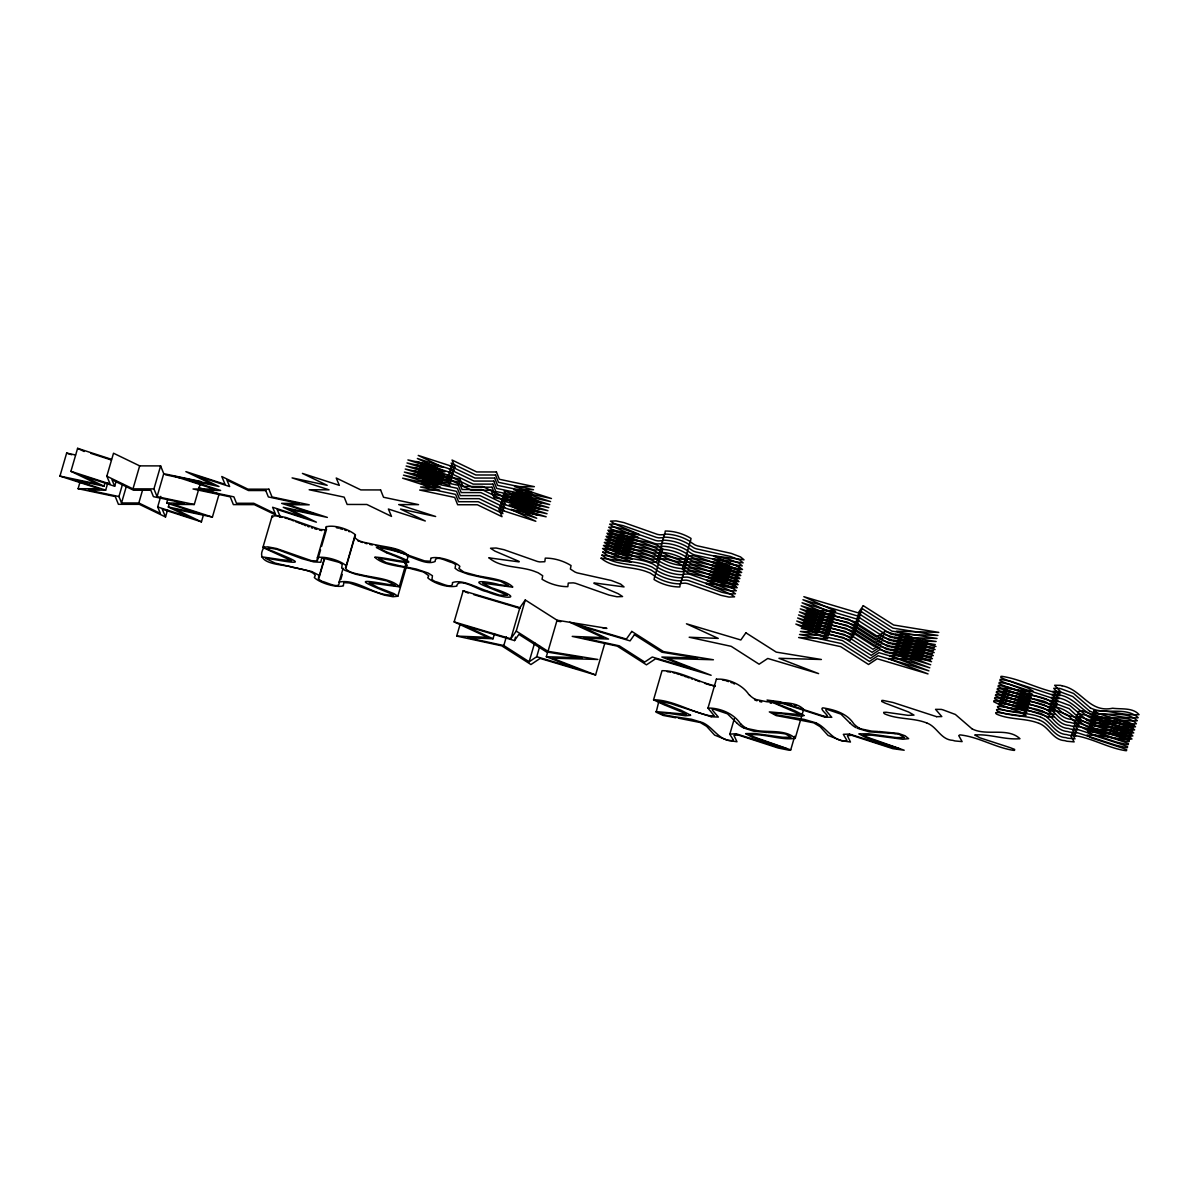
<?xml version="1.0" encoding="UTF-8"?>
<svg xmlns="http://www.w3.org/2000/svg" width="1199" height="1199" viewBox="0 0 1199 1199"><rect width="100%" height="100%" fill="white"/><g stroke="black" fill="none" stroke-linecap="round" stroke-linejoin="round"><path stroke-width="1.5" d="M712.116 709.208L712.506 710.243A66.934 10.581 16.2 0 0 713.255 711.112L718.336 717.062L711.262 716.777M773.969 702.134C783.666 702.944 796.526 701.97 803.645 709.328L795.192 738.404C786.679 730.026 771.212 732.124 759.806 730.94A80.962 12.799 16.2 0 1 758.233 730.82L747.187 728.542M715.218 685.843C697.368 682.081 680.313 670.646 662.028 670.691L653.56 699.841L663.886 704.727M267.017 548.737L270.285 548.153L276.909 549.322L301.878 558.659L313.733 561.896L320.822 562.286L321.587 558.614L323.205 558.09L339.317 562.406M507.192 595.244L499.683 595.169L487.933 591.272M280.206 559.558L291.612 560.697L262.881 547.523L272.113 516.05L277.374 515.795L285.812 517.458L320.193 529.493L325.888 529.868L326.383 527.2A73.184 11.57 16.2 0 1 326.383 526.721C335.001 524.652 348.504 529.089 355.444 534.799A64.821 10.251 16.2 0 1 355.279 535.443L354.694 536.523A67.923 10.746 16.2 0 0 354.529 537.047C358.201 542.488 367.404 542.592 373.518 544.436A70.516 11.151 16.2 0 0 376.411 544.96C387.082 547.343 400.001 547.823 408.349 555.482L399.297 586.641C392.148 579.537 377.835 578.173 367.374 576.075A70.516 11.151 16.2 0 1 364.481 575.55C358.216 573.871 348.489 573.092 345.492 568.161A67.923 10.746 16.2 0 1 345.612 567.726L346.241 566.557A64.821 10.251 16.2 0 0 346.406 566.018C340.786 560.443 324.794 555.886 317.375 557.64L326.413 526.526M264.454 546.594C252.09 565.373 283.369 563.875 293.35 567.532A70.771 11.196 16.2 0 1 296.243 568.056C302.448 569.615 312.909 570.859 315.247 575.445A67.938 10.746 16.2 0 1 315.112 575.865L314.483 577.049A64.731 10.236 16.2 0 0 314.333 577.588C320.238 583.194 336.08 587.885 343.379 585.876A73.199 11.57 16.2 0 0 343.379 585.292L343.873 582.624L349.344 582.954L384.235 595.109L392.972 596.742L397.828 596.248L393.961 593.625L378.419 587.6M397.843 596.173L406.881 565.089L404.663 563.29M374.867 557.4C382.856 564.609 396.21 565.643 406.806 567.816A70.771 11.196 16.2 0 1 409.698 568.356L423.382 571.968L428.702 575.64A67.938 10.746 16.2 0 1 428.568 576.164L427.938 577.348A64.731 10.236 16.2 0 0 427.788 577.873C434.712 583.853 448.216 588.05 456.834 586.071A73.199 11.57 16.2 0 0 456.834 585.592C459.097 576.749 480.784 591.302 486.344 591.482M512.752 586.896C505.933 580.106 491.275 578.353 480.829 576.374A70.516 11.151 16.2 0 1 477.936 575.85M658.851 701.325L656.183 712.221L663.347 715.473L675.861 717.811M317.36 557.73L317.345 557.835A73.184 11.57 16.2 0 0 317.345 558.314L316.851 560.982L311.395 560.652L276.504 548.498L267.767 546.864L262.911 547.358M795.207 738.359C781.208 740.547 764.632 733.503 750.019 734.777M734.298 718.756L729.801 734.298L732.724 738.884A53.775 8.498 16.2 0 1 733.188 739.753L733.218 740.038M738.224 735.002L778.151 748.011L789.077 750.229L790.711 749.96L794.697 736.246M749.57 695.21L749.405 695.06A122.493 19.379 16.2 0 1 748.746 694.371C742.061 684.314 727.298 678.229 716.432 679.234M324.03 559.468L318.454 578.712L321.197 581.11M271.933 516.274L272.758 517.294M406.881 565.089L405.876 565.613M343.109 568.266L339.077 582.159C340.351 590.058 326.143 581.83 321.497 581.23M716.447 678.964L707.98 708.129L714.259 715.758L710.228 715.803M318.529 578.428L318.754 575.175L311.815 571.563L275.036 563.065L265.549 558.314M80.138 481.623L78.085 488.697L99.187 488.772L59.95 476.093L66.634 453.102L75.507 454.976M59.95 476.093L97.224 483.991L70.921 471.327L77.605 448.336L111.462 459.307M70.921 471.327L110.128 484.036L106.831 476.213L113.515 453.222L139.669 465.871L160.621 465.901L163.753 473.665L157.069 496.656L194.268 504.509L200.952 481.518L163.753 473.665M107.73 483.077L105.677 490.151L73.304 479.69L104.043 486.209L105.077 482.672M104.043 486.209L82.371 475.763L114.699 486.239L116.228 480.919M160.741 496.356L157.668 506.967L160.381 513.412L138.814 502.981L121.534 502.966L118.956 496.551L122.553 484.171M121.534 502.966L126.15 487.034M106.831 476.213L132.984 488.862L139.669 465.871M138.814 502.981L142.411 490.601M157.069 496.656L153.937 488.892L160.621 465.901M169.344 503.46L168.31 506.997L199.049 513.517L166.691 503.055L167.71 499.518M78.085 488.697L115.284 496.551L118.416 504.314L139.369 504.344L165.522 516.979L167.59 509.905M165.522 516.979L162.225 509.17L201.432 521.865L203.485 514.791M201.432 521.865L175.144 509.2L212.403 517.099L219.087 494.108L198.614 487.498M317.54 560.278L320.553 549.906M321.557 546.459L326.578 529.164M319.309 576.824L324.839 557.82M340.741 579.612L342.255 574.426M345.522 568.011L354.589 536.807M346.316 566.363L355.384 535.159M460.206 623.975L456.684 636.084L487.708 637.328L454.136 621.906L463.174 590.792L519.886 607.653L525.282 599.98L557.055 620.213L606.904 628.351L603.247 628.246M539.745 646.351L536.732 656.722L529.149 661.758L503.805 645.542L467.88 637.748L493.029 638.767L494.543 633.582M503.805 645.542L506.323 636.894M454.136 621.906L510.834 638.782L519.886 607.653M510.834 638.782L516.244 631.094L525.282 599.98M493.029 638.767L464.747 625.773L514.536 640.581L515.54 637.119M529.149 661.758L534.679 642.739M536.732 656.722L578.323 669.117L546.324 656.737L547.823 651.552M604.626 643.863L595.588 674.977L552.139 658.161L597.866 659.465L548.018 651.327L557.055 620.213M707.995 708.054C719.64 707.905 733.398 713.225 740.293 723.462A122.493 19.379 16.2 0 0 740.952 724.136L741.117 724.301M729.831 734.148L735.886 733.758M653.575 699.781C672.969 699.931 690.894 712.086 709.958 715.743M339.092 582.1C357.572 578.233 375.302 597.102 393.722 594.869M690.534 715.368L685.363 715.788L667.903 713.255A56.473 8.933 16.2 0 0 665.325 712.895L660.109 713.105M804.004 715.623L798.819 716.088L781.343 713.555A56.473 8.933 16.2 0 0 778.765 713.18L773.55 713.405M655.868 711.592L686.353 714.259M803.63 709.373L802.79 709.838M745.643 733.653L752.148 737.16L786.349 748.521M733.159 740.278L732.409 740.577M846.584 740.592L845.745 740.877M514.536 640.581L518.882 634.391L546.414 651.926L582.144 657.756L546.324 656.737M859.098 733.953L865.603 737.46L899.79 748.82M799.778 714.589L769.308 711.891L776.263 715.608L790.83 718.306M261.577 556.801L279.652 559.453M375.032 557.1C389.21 557.7 427.698 568.461 387.007 552.994M408.17 555.707C401.185 551.48 358.636 541.663 395.205 555.272C429.722 568.821 388.746 559.348 379.259 558.284M399.162 586.806L369.157 582.819L377.91 587.405M512.528 587.15L482.598 583.119L491.35 587.705M745.733 733.593L754.83 733.488L779.14 736.786A89.76 14.193 16.2 0 0 782.887 737.265L791.04 737.295L785.78 734.058A13.818 2.188 16.2 0 0 781.643 733.413M859.173 733.893L868.271 733.788L892.581 737.085A89.76 14.193 16.2 0 0 896.342 737.565L904.496 737.58L899.325 734.373M863.325 735.122L871.868 735.182L902.877 739.243L908.647 738.659L905.11 735.811L898.411 733.428L878.957 731.51M657.876 700.83L670.736 703.588A55.229 8.738 16.2 0 1 675.607 705.237L711.097 716.732M771.332 701.13L784.191 703.888A55.229 8.738 16.2 0 1 789.062 705.537L824.552 717.032M1029.551 703.243L1023.721 703.468L1001.72 700.366L999.202 700.486L999.621 701.55A12.575 1.993 16.2 0 0 1000.61 702.179C1013.874 707.815 1029.057 705.776 1042.441 711.142M265.773 558C309.147 565.988 300.514 562.481 267.182 548.962M394.921 585.607C356.148 578.712 355.354 579.462 393.647 594.749M508.376 585.906L500.942 584.947M826.081 709.223L825.961 710.542A66.934 10.581 16.2 0 0 826.711 711.412L831.791 717.317L824.702 717.062M786.394 748.835L774.239 746.048A51.527 8.153 16.2 0 1 770.163 744.624L736.306 733.833M899.805 749.135L887.695 746.333A51.527 8.153 16.2 0 1 883.603 744.924M1093.818 710.917C1108.985 709.688 1123.958 716.028 1139.05 714.634C1132.845 707.35 1121.125 709.433 1112.657 708.234C1088.947 713.195 1082.202 689.455 1062.014 685.768M1091.165 720.059C1106.332 718.815 1121.305 725.155 1136.397 723.776C1130.192 716.477 1118.472 718.561 1110.004 717.362C1086.294 722.323 1079.55 698.582 1059.361 694.91A15.887 2.518 16.2 0 0 1057.728 694.476L1051.988 694.416L1058.252 701.64L1053.097 701.76M1087.628 732.229C1102.795 730.985 1117.768 737.34 1132.86 735.946C1126.655 728.647 1114.935 730.731 1106.467 729.547C1082.757 734.507 1076.013 710.767 1055.824 707.08A15.887 2.518 16.2 0 0 1054.191 706.646L1048.451 706.586L1053.696 712.221L1054.715 713.81L1053.666 714.529C1033.733 711.487 1015.823 700.681 995.889 697.683A13.908 2.203 16.2 0 0 994.75 697.713L994.63 698.717L997.883 700.291L1021.488 709.238L1026.899 712.341L1021.068 712.596L999.067 709.493L996.549 709.628L996.969 710.677A12.575 1.993 16.2 0 0 997.958 711.307C1011.222 716.957 1026.404 714.904 1039.788 720.269M407.016 555.901C415.648 558.179 426.829 565.284 435.147 561.477A78.07 12.35 16.2 0 0 435.147 561.117C435.267 554.238 448.396 562.256 452.757 562.706M667.229 671.65L670.541 672.054M132.984 488.862L153.937 488.892M105.677 490.151L88.276 490.076L118.956 496.551M166.691 503.055L184.091 503.13L153.412 496.641L150.834 490.241L133.554 490.226L111.972 479.795L114.699 486.239M194.268 504.509L173.166 504.419L212.403 517.099M767.959 732.529L776.427 732.919A77.47 12.245 16.2 0 1 779.335 733.129L779.755 733.174A40.256 6.37 16.2 0 1 780.969 733.293L781.508 733.353M773.01 702.089L768.259 701.85A80.962 12.799 16.2 0 1 766.686 701.73L755.61 699.437M877.998 731.48L873.262 731.225A80.962 12.799 16.2 0 1 871.673 731.12L860.642 728.842M766.94 732.484L753.601 731.15L743.68 727.928M826.486 709.208L840.904 714.094L849.956 723.027M713.03 708.909L727.463 713.81L736.516 722.727M845.43 740.877C832.765 741.477 826.8 727.538 816.069 722.922M771.616 703.199L770.253 703.109M1082.532 711.097L1077.826 711.562L1081.198 717.542L1073.989 716.882A16.306 2.578 16.2 0 1 1071.936 716.298C1059.721 715.668 1056.349 702.794 1046.083 699.002M1080.764 717.182L1076.058 717.646L1079.43 723.641L1072.221 722.967A16.306 2.578 16.2 0 1 1070.167 722.383C1057.953 721.753 1054.58 708.879 1044.314 705.102M1079.879 720.224L1075.173 720.704L1078.545 726.684L1071.336 726.009A16.306 2.578 16.2 0 1 1069.283 725.425C1057.068 724.796 1053.681 711.936 1043.43 708.144M1078.995 723.267L1074.289 723.746L1077.661 729.726L1070.452 729.052A16.306 2.578 16.2 0 1 1068.399 728.467C1056.184 727.838 1052.797 714.979 1042.545 711.187M1077.227 729.352L1072.52 729.831L1075.893 735.811L1068.684 735.152A16.306 2.578 16.2 0 1 1066.63 734.567C1054.416 733.923 1051.028 721.064 1040.777 717.272M1076.342 732.394L1071.636 732.874L1075.008 738.854L1067.799 738.194A16.306 2.578 16.2 0 1 1065.746 737.61C1053.531 736.965 1050.144 724.106 1039.893 720.314M731.945 740.577C719.13 741.057 713.39 727.238 702.614 722.637M279.892 517.084L282.17 517.354M789.961 704.263L789.556 704.218A40.256 6.37 16.2 0 0 788.417 704.113M894.964 733.653L894.409 733.593A40.256 6.37 16.2 0 0 893.21 733.473L892.79 733.428A77.47 12.245 16.2 0 0 889.883 733.218L869.215 731.825L857.135 728.213M678.199 718.126L700.246 722.532L706.631 726.339L714.619 735.107L727.808 740.338L736.965 741.746L733.923 735.407L738.014 734.972M791.205 718.366L813.686 722.832L820.086 726.639L828.059 735.407L841.563 740.712L850.451 742.031L847.378 735.706L851.47 735.272M674.647 716.717L691.523 719.28L702.359 722.517M673.718 716.597L662.343 714.424A7.734 1.229 16.2 0 1 660.304 713.24M1054.865 695.675L1060.021 695.555L1053.756 688.316L1059.496 688.391A15.887 2.518 16.2 0 1 1061.13 688.811L1073.585 693.457L1090.176 707.785M1053.981 698.717L1059.137 698.597L1052.872 691.373L1058.612 691.433A15.887 2.518 16.2 0 1 1060.246 691.853L1072.7 696.499L1089.292 710.827M1051.328 707.86L1056.484 707.725L1050.219 700.501L1055.959 700.561A15.887 2.518 16.2 0 1 1057.593 700.995L1070.048 705.626L1086.639 719.97M1050.444 710.902L1055.6 710.767L1049.335 703.543L1055.075 703.603A15.887 2.518 16.2 0 1 1056.709 704.038L1069.163 708.669L1081.723 720.449L1090.221 724.706L1124.977 728.183L1131.017 730.401L1133.744 732.904C1118.652 734.298 1103.679 727.943 1088.512 729.187L1093.863 732.079L1124.048 741.896L1128.424 743.62L1128.289 744.579A12.769 2.023 16.2 0 1 1127.21 744.549L1117.003 742.226L1077.346 729.382M1048.675 716.987L1053.831 716.852L1047.566 709.628L1053.307 709.688A15.887 2.518 16.2 0 1 1054.94 710.123L1067.395 714.769L1079.954 726.549L1088.452 730.791L1123.208 734.283L1129.248 736.486L1131.976 738.989C1116.883 740.383 1101.911 734.028 1086.744 735.272L1092.094 738.164L1122.279 747.981L1126.655 749.705L1126.52 750.664A12.769 2.023 16.2 0 1 1125.441 750.634C1106.992 747.771 1090.52 737.115 1071.876 735.182L1070.752 735.916L1074.124 741.896L1066.915 741.237A16.306 2.578 16.2 0 1 1064.862 740.652C1052.647 740.008 1049.26 727.149 1039.008 723.357M936.644 716.687L941.8 716.567L935.55 709.343L941.275 709.403A15.887 2.518 16.2 0 1 942.909 709.823L955.378 714.469L971.969 728.797M557.25 621.097L560.817 621.682M383.14 546.984L385.119 547.329M399.387 565.688L416.188 569.03L428.163 573.047L432.434 575.73L431.97 579.522L434.652 581.395M370.386 577.438L386.917 580.901L395.19 585.367M849.342 734.058L843.317 734.328L846.164 739.183A53.775 8.498 16.2 0 1 846.629 740.053L846.659 740.338M398.742 565.568L386.288 562.661L378.989 558.524M378.389 546.144L375.946 545.695M482.463 577.498L500.178 581.14L508.646 585.667M369.697 577.318L355.608 574.216L344.937 570.349L341.685 568.086L342.18 564.309L339.527 562.496M481.758 577.363L468.239 574.291L458.138 570.514L455.08 568.296L455.65 564.669L453.057 562.826M851.725 735.317L892.85 748.671L904.181 750.229L874.296 739.678A57.012 9.022 16.2 0 1 871.148 738.644L863.175 735.407M849.671 734.118L883.603 744.924M722.427 679.953L724.526 680.447M477.412 575.745L463.773 572.058L458.932 568.461A67.923 10.746 16.2 0 1 459.067 568.026L459.697 566.857A64.821 10.251 16.2 0 0 459.846 566.318C454.796 561.147 438.055 555.751 430.786 558.135A73.184 11.57 16.2 0 0 430.801 558.614L430.366 561.252L424.596 560.892L389.945 548.797L381.402 547.164L376.411 547.568L386.468 552.799M500.313 584.827L499.324 584.632M498.634 584.498C489.282 581.785 465.122 578.652 489.267 587.72M389.105 548.093L391.339 548.557M761.755 702.014L759.671 701.55M321.692 530.572L319.504 530.078M165.507 474.789L179.94 477.846M372.349 544.975L369.742 544.406M456.684 636.084L501.737 645.841L530.932 664.531L540.12 658.431L595.588 674.977M823.683 716.088C834.189 718.666 818.153 709.223 822.844 707.845C834.384 709.673 847.049 713.36 853.733 723.761A122.493 19.379 16.2 0 0 854.407 724.436L854.572 724.601A56.578 8.948 16.2 0 0 859.203 728.108M1082.652 711.112L1122.309 723.971L1132.515 726.279A12.769 2.023 16.2 0 0 1133.595 726.309L1133.729 725.35L1129.353 723.626L1099.168 713.81L1093.788 710.932M1080.884 717.197L1120.54 730.056L1130.747 732.364A12.769 2.023 16.2 0 0 1131.826 732.394L1131.961 731.435L1127.585 729.711L1097.4 719.91L1092.019 717.017C1107.202 715.743 1122.189 722.128 1137.281 720.734C1124.842 708.999 1103.814 718.486 1089.366 710.872M1079.999 720.239L1119.656 733.099L1129.863 735.407A12.769 2.023 16.2 0 0 1130.942 735.452L1131.077 734.477L1126.7 732.754L1096.515 722.952L1091.135 720.074M1079.115 723.297L1118.772 736.141L1128.978 738.449A12.769 2.023 16.2 0 0 1130.058 738.494L1130.192 737.535L1125.816 735.811L1095.631 725.995L1090.251 723.117C1105.433 721.843 1120.421 728.213 1135.513 726.819C1129.308 719.52 1117.588 721.603 1109.12 720.404C1085.41 725.365 1078.665 701.625 1058.477 697.953A15.887 2.518 16.2 0 0 1056.844 697.518L1051.103 697.458L1056.349 703.094L1057.368 704.682L1056.319 705.402C1036.386 702.359 1018.476 691.553 998.542 688.541A13.908 2.203 16.2 0 0 997.403 688.586L997.283 689.575L1000.536 691.164L1024.141 700.111L1029.551 703.213M1076.462 732.424L1116.119 745.268L1126.326 747.591A12.769 2.023 16.2 0 0 1127.405 747.621L1127.54 746.662L1123.163 744.939L1092.978 735.122L1087.598 732.244M336.32 527.65L338.508 528.189M823.413 716.028L779.29 701.67L767.03 700.051L799.883 714.259M794.323 704.997L796.166 705.611M284.733 517.878L287.28 518.597M367.044 543.747L365.051 543.222M1054.73 695.645L1011.252 681.482L1001.195 679.413A13.908 2.203 16.2 0 0 1000.056 679.458L999.936 680.447L1003.188 682.021L1026.794 690.969L1032.204 694.086L1026.374 694.341L1004.372 691.238L1001.854 691.358L1002.274 692.408A12.575 1.993 16.2 0 0 1003.263 693.037C1015.013 698.073 1028.277 696.964 1040.477 700.426C1053.891 702.134 1057.278 718.276 1071.052 719.34A16.306 2.578 16.2 0 0 1073.105 719.925L1080.314 720.599L1076.942 714.604L1078.066 713.87C1096.71 715.803 1113.182 726.459 1131.631 729.322A12.769 2.023 16.2 0 0 1132.71 729.352L1132.845 728.393L1128.469 726.669L1098.284 716.852L1092.903 713.975C1108.086 712.701 1123.073 719.085 1138.166 717.691C1125.726 705.956 1104.699 715.443 1090.251 707.83M1053.846 698.687L1010.367 684.524L1000.311 682.456A13.908 2.203 16.2 0 0 999.172 682.501L999.052 683.49L1002.304 685.079L1025.909 694.026L1031.32 697.129L1025.49 697.383L1003.488 694.281L1000.97 694.401L1001.39 695.45A12.575 1.993 16.2 0 0 1002.379 696.079C1015.643 701.73 1030.825 699.676 1044.209 705.057M1052.962 701.73L1009.483 687.567L999.426 685.498A13.908 2.203 16.2 0 0 998.287 685.543L998.168 686.532L1001.42 688.121L1025.025 697.069L1030.436 700.171L1024.605 700.426L1002.604 697.323L1000.086 697.443L1000.506 698.507A12.575 1.993 16.2 0 0 1001.495 699.137C1014.759 704.772 1029.941 702.719 1043.325 708.099M1051.193 707.83L1007.715 693.651L997.658 691.583A13.908 2.203 16.2 0 0 996.519 691.628L996.399 692.617L999.651 694.206L1023.257 703.154L1028.667 706.256L1022.837 706.511L1000.835 703.408L998.317 703.543L998.737 704.592A12.575 1.993 16.2 0 0 999.726 705.222C1011.476 710.258 1024.74 709.149 1036.94 712.596C1050.354 714.319 1053.741 730.461 1067.515 731.525A16.306 2.578 16.2 0 0 1069.568 732.094L1076.777 732.769L1073.405 726.789L1074.529 726.039C1093.173 727.988 1109.645 738.644 1128.094 741.507A12.769 2.023 16.2 0 0 1129.173 741.537L1129.308 740.577L1124.932 738.854L1094.747 729.037L1089.366 726.159C1104.549 724.885 1119.536 731.255 1134.629 729.861C1122.189 718.141 1101.162 727.613 1086.714 720M1050.309 710.872L1006.83 696.709L996.774 694.641A13.908 2.203 16.2 0 0 995.635 694.671L995.515 695.66L998.767 697.248L1022.372 706.196L1027.783 709.298L1021.953 709.553L999.951 706.451L997.433 706.586L997.853 707.635A12.575 1.993 16.2 0 0 998.842 708.264C1012.106 713.915 1027.288 711.861 1040.672 717.227M1048.54 716.957L1005.062 702.794L995.005 700.726A13.908 2.203 16.2 0 0 993.866 700.756L993.746 701.76L996.998 703.333L1020.604 712.281L1026.014 715.398L1020.184 715.638L998.182 712.536L995.665 712.671L996.084 713.72A12.575 1.993 16.2 0 0 997.073 714.349C1010.337 720 1025.52 717.946 1038.904 723.312M393.916 549.187L395.76 549.727M936.524 716.657L893.03 702.494L882.989 700.426A13.908 2.203 16.2 0 0 881.85 700.471L881.73 701.46L884.967 703.049L908.587 711.996L913.998 715.099L908.168 715.353L886.166 712.251L883.648 712.371L884.068 713.42A12.575 1.993 16.2 0 0 885.057 714.049C898.306 719.7 913.503 717.646 926.887 723.027M673.179 672.684L675.067 673.224M339.991 528.594L342.704 529.373M715.054 686.502L712.626 685.813M316.806 529.373L314.782 528.789M726.039 680.852L728.572 681.617M473.785 594.659L520.006 608.403M710.782 685.273L707.74 684.314M362.623 542.518L360.314 541.768M676.88 673.778L678.949 674.438M756.974 700.786L754.785 700.021M707.125 684.119L704.682 683.325M198.914 488.308L204.025 489.956M90.749 453.312L111.162 459.921M312.819 528.174L311.29 527.68M66.634 453.102L71.745 454.751M157.668 506.967L189.997 517.443L168.31 506.997M344.713 530.003L346.271 530.528M288.27 518.912L290.608 519.737M757.258 738.194L749.765 735.167M1045.978 698.957C1032.594 693.592 1017.411 695.645 1004.148 689.995A12.575 1.993 16.2 0 1 1003.158 689.365L1002.739 688.316L1005.257 688.196L1027.258 691.298L1033.088 691.059L1027.678 687.926L1004.073 678.979L1000.82 677.405L1000.94 676.416A13.908 2.203 16.2 0 1 1002.079 676.371C1022.013 679.368 1039.923 690.174 1059.856 693.217L1060.905 692.512L1059.886 690.924L1054.64 685.273L1060.381 685.348A15.887 2.518 16.2 0 1 1062.014 685.768M684.059 676.146L686.263 676.925M699.826 681.691L697.428 680.852M687.372 677.3L689.245 677.96M695.03 680.013L696.214 680.433M691.238 678.679L692.572 679.144M309.057 526.901L307.618 526.376M359.026 541.319L357.961 540.914M730.805 682.381L732.049 682.86M664.681 705.012L686.428 713.96M790.875 709.208L771.197 701.43M972.044 728.842C986.492 736.456 1007.52 726.969 1019.959 738.704C1004.867 740.083 989.894 733.743 974.727 734.987L980.078 737.88L1010.262 747.681L1014.639 749.405L1014.504 750.364A12.769 2.023 16.2 0 1 1013.425 750.334C994.975 747.487 978.504 736.815 959.859 734.882L958.735 735.616L962.108 741.611L954.899 740.937A16.306 2.578 16.2 0 1 952.845 740.353C940.63 739.723 937.243 726.849 926.992 723.072M397.439 550.296L398.982 550.926M488.937 592.486C507.851 599.83 525.282 598.826 491.86 587.9M292.016 520.261L293.755 520.921M489.956 587.99L507.087 595.034M488.428 592.291L486.599 591.587M305.85 525.717L304.126 525.057M302.673 524.488L301.249 523.918M295.583 521.64L296.842 522.135M487.334 591.032C476.887 587.72 462.17 578.997 452.488 582.579A78.07 12.35 16.2 0 0 452.488 583.089C452.937 589.923 439.419 582.07 434.907 581.5M298.101 522.644L299.825 523.349M348.579 531.382L349.374 531.742M815.815 722.817L804.214 719.415L775.693 714.679A7.734 1.229 16.2 0 1 773.76 713.54M733.218 683.34L734.582 684M463.174 590.792L468.209 593.1M77.605 448.336L84.185 451.498M743.35 727.748L742.646 727.358M516.244 631.094L548.018 651.327M657.786 701.19L677.42 708.909A64.746 10.236 16.2 0 1 681.062 710.288L690.549 715.129M804.004 715.428L794.502 710.587A64.746 10.236 16.2 0 0 790.875 709.208M790.726 749.87L760.84 739.378A57.012 9.022 16.2 0 1 757.708 738.344M860.372 728.707A27.427 4.331 16.2 0 1 859.383 728.153M855.786 727.598A67.594 10.686 16.2 0 1 850.181 723.072M895.083 733.713A13.818 2.188 16.2 0 1 899.145 734.313M745.763 727.823A56.578 8.948 16.2 0 1 741.267 724.331M746.917 728.407A27.427 4.331 16.2 0 1 745.928 727.853M742.331 727.298A67.594 10.686 16.2 0 1 736.741 722.787M754.216 698.732A56.578 8.948 16.2 0 1 749.72 695.24M755.37 699.317A27.427 4.331 16.2 0 1 754.381 698.762M790.081 704.323A13.818 2.188 16.2 0 1 791.16 704.442M680.462 674.917A55.229 8.738 16.2 0 1 682.501 675.607M489.042 557.865C501.392 568.596 521.025 565.673 535.818 571.878A12.35 1.948 16.2 0 1 538.201 572.807L542.697 575.73L542.053 579.252C549.517 583.883 559.049 586.761 567.831 586.656L568.266 583.074L573.242 582.864A12.35 1.948 16.2 0 1 575.685 583.328L609.122 595.094L616.99 596.772L622.566 596.547L618.204 593.685L593.97 583.373A12.35 1.948 16.2 0 1 594.045 582.909L624.05 586.925L620.587 584.048L611.34 580.511L577.274 572.912A12.35 1.948 16.2 0 1 574.906 571.983L570.394 569.06L571.039 565.538C563.575 560.907 554.043 558.03 545.275 558.135L544.826 561.717L539.85 561.926A12.35 1.948 16.2 0 1 537.407 561.462L503.97 549.697L496.116 548.018L490.526 548.243L494.902 551.105L519.122 561.417A12.35 1.948 16.2 0 1 519.062 561.881L489.042 557.865M601.074 558.164C613.408 568.881 633.042 565.973 647.835 572.178A12.35 1.948 16.2 0 1 650.218 573.092L654.714 576.03L654.069 579.552C661.533 584.183 671.065 587.06 679.848 586.94L680.283 583.358L685.258 583.149A12.35 1.948 16.2 0 1 687.701 583.613L721.139 595.378L729.007 597.072L734.582 596.832L730.221 593.97L705.986 583.658A12.35 1.948 16.2 0 1 706.061 583.209L736.066 587.21L732.604 584.333L723.357 580.796L689.29 573.197A12.35 1.948 16.2 0 1 686.922 572.283L682.411 569.345L683.055 565.823C675.592 561.207 666.059 558.314 657.292 558.434L656.842 562.016L651.866 562.226A12.35 1.948 16.2 0 1 649.423 561.761L615.986 549.996L608.133 548.303L602.557 548.543L606.919 551.405L631.139 561.717A12.35 1.948 16.2 0 1 631.079 562.166L601.074 558.164M601.958 555.122C614.293 565.838 633.926 562.931 648.719 569.135A12.35 1.948 16.2 0 1 651.102 570.05L655.598 572.987L654.954 576.509C662.418 581.125 671.95 584.018 680.732 583.898L681.167 580.316L686.143 580.106A12.35 1.948 16.2 0 1 688.601 580.571L722.023 592.336L729.891 594.03L735.467 593.79L731.105 590.927L706.87 580.616A12.35 1.948 16.2 0 1 706.945 580.166L736.95 584.168L733.488 581.29L724.241 577.753L690.174 570.154A12.35 1.948 16.2 0 1 687.806 569.24L683.295 566.303L683.94 562.781C676.476 558.149 666.944 555.272 658.176 555.392L657.726 558.974L652.751 559.184A12.35 1.948 16.2 0 1 650.308 558.719L616.871 546.954L609.017 545.26L603.442 545.5L607.803 548.363L632.023 558.674A12.35 1.948 16.2 0 1 631.963 559.124L601.958 555.122M602.842 552.08C615.177 562.796 634.811 559.888 649.603 566.093A12.35 1.948 16.2 0 1 651.986 567.007L656.482 569.945L655.838 573.467C663.302 578.083 672.834 580.975 681.617 580.856L682.051 577.274L687.027 577.064A12.35 1.948 16.2 0 1 689.485 577.528L722.907 589.294L730.776 590.987L736.351 590.747L731.99 587.885L707.755 577.573A12.35 1.948 16.2 0 1 707.83 577.124L737.835 581.125L734.373 578.248L725.125 574.711L691.059 567.112A12.35 1.948 16.2 0 1 688.691 566.198L684.179 563.26L684.824 559.738C677.36 555.107 667.828 552.229 659.06 552.349L658.611 555.931L653.635 556.141A12.35 1.948 16.2 0 1 651.192 555.677L617.755 543.911L609.901 542.218L604.326 542.443L608.687 545.305L632.907 555.617A12.35 1.948 16.2 0 1 632.847 556.081L602.842 552.08M603.726 549.037C616.061 559.753 635.695 556.846 650.487 563.05A12.35 1.948 16.2 0 1 652.87 563.965L657.367 566.902L656.722 570.424C664.186 575.04 673.718 577.918 682.501 577.813L682.935 574.231L687.911 574.021A12.35 1.948 16.2 0 1 690.369 574.486L723.791 586.251L731.66 587.945L737.235 587.705L732.874 584.842L708.729 574.681A12.35 1.948 16.2 0 1 708.714 574.081L738.719 578.083L735.257 575.205L726.009 571.668L691.943 564.07A12.35 1.948 16.2 0 1 689.575 563.14L685.064 560.218L685.708 556.696C678.244 552.065 668.712 549.187 659.945 549.292L659.495 552.874L654.519 553.084A12.35 1.948 16.2 0 1 652.076 552.634L618.639 540.854L610.786 539.175L605.21 539.4L609.572 542.263L633.791 552.574A12.35 1.948 16.2 0 1 633.731 553.039L603.726 549.037M604.611 545.98C616.945 556.711 636.609 553.773 651.372 560.008A12.35 1.948 16.2 0 1 653.755 560.922L658.251 563.86L657.607 567.367C665.07 571.998 674.602 574.876 683.385 574.771L683.82 571.189L688.796 570.979A12.35 1.948 16.2 0 1 691.253 571.443L724.676 583.209L732.544 584.902L738.119 584.662L733.758 581.8L709.523 571.488A12.35 1.948 16.2 0 1 709.598 571.039L739.603 575.04L736.141 572.163L726.894 568.626L692.827 561.027A12.35 1.948 16.2 0 1 690.459 560.098L685.948 557.175L686.592 553.653C679.129 549.022 669.597 546.144 660.829 546.249L660.379 549.831L655.403 550.041A12.35 1.948 16.2 0 1 652.96 549.577L619.523 537.811L611.67 536.133L606.094 536.358L610.456 539.22L634.676 549.532A12.35 1.948 16.2 0 1 634.616 549.996L604.611 545.98M605.495 542.937C617.83 553.668 637.463 550.746 652.256 556.95A12.35 1.948 16.2 0 1 654.639 557.88L659.135 560.802L658.491 564.324C665.955 568.955 675.487 571.833 684.269 571.728L684.704 568.146L689.68 567.936A12.35 1.948 16.2 0 1 692.138 568.401L725.56 580.166L733.428 581.86L739.004 581.62L734.642 578.757L710.408 568.446A12.35 1.948 16.2 0 1 710.482 567.996L740.487 571.998L737.025 569.12L727.778 565.583L693.711 557.985A12.35 1.948 16.2 0 1 691.343 557.055L686.832 554.133L687.477 550.611C680.013 545.98 670.481 543.102 661.713 543.207L661.263 546.789L656.288 546.999A12.35 1.948 16.2 0 1 653.845 546.534L620.408 534.769L612.554 533.09L606.979 533.315L611.34 536.178L635.56 546.489A12.35 1.948 16.2 0 1 635.5 546.954L605.495 542.937M606.379 539.895C618.714 550.626 638.348 547.703 653.14 553.908A12.35 1.948 16.2 0 1 655.523 554.837L660.02 557.76L659.375 561.282C666.839 565.913 676.371 568.791 685.154 568.686L685.588 565.104L690.564 564.894A12.35 1.948 16.2 0 1 693.022 565.358L726.444 577.124L734.313 578.802L739.888 578.577L735.527 575.715L711.292 565.403A12.35 1.948 16.2 0 1 711.367 564.939L741.372 568.955L737.91 566.078L728.662 562.541L694.596 554.942A12.35 1.948 16.2 0 1 692.228 554.013L687.716 551.09L688.361 547.568C680.897 542.937 671.365 540.06 662.597 540.164L662.148 543.747L657.172 543.956A12.35 1.948 16.2 0 1 654.729 543.492L621.292 531.727L613.438 530.048L607.863 530.273L612.224 533.135L636.444 543.447A12.35 1.948 16.2 0 1 636.384 543.911L606.379 539.895M607.264 536.852C619.598 547.583 639.232 544.661 654.025 550.866A12.35 1.948 16.2 0 1 656.408 551.795L660.904 554.717L660.259 558.239C667.723 562.871 677.255 565.748 686.038 565.643L686.472 562.061L691.448 561.851A12.35 1.948 16.2 0 1 693.906 562.316L727.328 574.081L735.197 575.76L740.772 575.535L736.411 572.672L712.176 562.361A12.35 1.948 16.2 0 1 712.251 561.896L742.256 565.913L738.794 563.035L729.547 559.498L695.48 551.9A12.35 1.948 16.2 0 1 693.112 550.97L688.601 548.048L689.245 544.526C681.781 539.895 672.249 537.017 663.482 537.122L663.032 540.704L658.056 540.914A12.35 1.948 16.2 0 1 655.613 540.449L622.176 528.684L614.323 526.99L608.747 527.23L613.109 530.093L637.328 540.404A12.35 1.948 16.2 0 1 637.269 540.854L607.264 536.852M608.148 533.81C620.482 544.541 640.116 541.618 654.909 547.823A12.35 1.948 16.2 0 1 657.292 548.752L661.788 551.675L661.144 555.197C668.607 559.828 678.139 562.706 686.922 562.601L687.357 559.019L692.333 558.809A12.35 1.948 16.2 0 1 694.791 559.274L728.213 571.039L736.081 572.717L741.656 572.493L737.295 569.63L713.06 559.319A12.35 1.948 16.2 0 1 713.135 558.854L743.14 562.871L739.678 559.978L730.431 556.456L696.364 548.842A12.35 1.948 16.2 0 1 693.996 547.928L689.485 544.99L690.129 541.483C682.666 536.852 673.134 533.975 664.366 534.08L663.916 537.662L658.94 537.871A12.35 1.948 16.2 0 1 656.497 537.407L623.06 525.642L615.207 523.948L609.632 524.188L613.993 527.05L638.213 537.362A12.35 1.948 16.2 0 1 638.153 537.811L608.148 533.81M609.032 530.767C621.367 541.498 641 538.576 655.793 544.781A12.35 1.948 16.2 0 1 658.176 545.71L662.672 548.632L662.028 552.154C669.492 556.786 679.024 559.663 687.806 559.558L688.241 555.976L693.217 555.766A12.35 1.948 16.2 0 1 695.675 556.216L729.097 567.996L736.965 569.675L742.541 569.45L738.179 566.587L713.945 556.276A12.35 1.948 16.2 0 1 714.019 555.811L744.024 559.813L740.562 556.936L731.315 553.413L697.248 545.8A12.35 1.948 16.2 0 1 694.88 544.886L690.369 541.948L691.014 538.426C683.55 533.81 674.018 530.917 665.25 531.037L664.816 534.619L659.825 534.829A12.35 1.948 16.2 0 1 657.382 534.364L623.945 522.599L616.091 520.906L610.516 521.145L614.877 524.008L639.097 534.319A12.35 1.948 16.2 0 1 639.037 534.769L609.032 530.767M631.783 631.408L626.373 639.082L569.675 622.206L603.247 637.628L572.223 636.384L617.275 646.141L646.471 664.831L655.658 658.731L711.127 675.277L667.678 658.461L713.405 659.765L663.557 651.627L631.783 631.408M634.421 634.706L630.074 640.88L580.286 626.073L608.567 639.067L583.418 638.048L619.343 645.841L644.687 662.058L652.271 657.022L693.861 669.417L661.848 657.037L697.683 658.056L661.953 652.226L634.421 634.706M745.883 632.802L740.832 639.981L686.442 623.795L718.246 638.408L689.185 637.239L731.195 646.336L759.102 664.201L767.765 658.461L818.602 673.613L778.96 658.281L821.39 659.495L776.263 652.121L745.883 632.802M863.28 605.69L858.229 612.869L803.84 596.682L835.643 611.295L806.582 610.126L848.592 619.239L876.499 637.089L885.147 631.348L935.984 646.516L896.357 631.184L938.787 632.383L893.645 625.009L863.28 605.69M862.396 608.732L857.345 615.911L802.955 599.725L834.759 614.338L805.698 613.169L847.708 622.281L875.615 640.131L884.263 634.391L935.1 649.558L895.473 634.226L937.903 635.425L892.76 628.066L862.396 608.732M861.511 611.775L856.461 618.954L802.071 602.782L833.875 617.395L804.814 616.211L846.824 625.323L874.73 643.174L883.378 637.433L934.216 652.601L894.589 637.269L937.019 638.467L891.876 631.109L861.511 611.775M860.627 614.817L855.576 621.996L801.187 605.825L832.99 620.438L803.929 619.254L845.939 628.366L873.846 646.231L882.494 640.491L933.332 655.643L893.705 640.311L936.134 641.51L890.992 634.151L860.627 614.817M859.743 617.86L854.692 625.039L800.288 608.867L832.106 623.48L803.045 622.311L845.055 631.408L872.962 649.273L881.61 643.533L932.447 658.686L892.82 643.353L935.25 644.567L890.108 637.194L859.743 617.86M858.859 620.917L853.808 628.081L799.403 611.91L831.222 626.522L802.161 625.353L844.171 634.451L872.078 652.316L880.725 646.576L931.563 661.728L891.936 646.396L934.366 647.61L889.223 640.236L858.859 620.917M857.974 623.96L852.924 631.124L798.519 614.952L830.337 629.565L801.277 628.396L843.287 637.493L871.193 655.358L879.841 649.618L930.679 664.771L891.052 649.438L933.481 650.652L888.339 643.278L857.974 623.96M857.09 627.002L852.039 634.181L797.635 617.995L829.453 632.607L800.392 631.438L842.402 640.536L870.309 658.401L878.957 652.661L929.795 667.813L890.168 652.481L932.597 653.695L887.455 646.321L857.09 627.002M856.206 630.045L851.155 637.224L796.75 621.037L828.569 635.65L799.508 634.481L841.518 643.578L869.425 661.443L878.073 655.703L928.91 670.855L889.283 655.523L931.713 656.737L886.571 649.363L856.206 630.045M855.322 633.087L850.271 640.266L795.866 624.079L827.685 638.692L798.624 637.523L840.634 646.636L868.541 664.486L877.188 658.746L928.026 673.913L888.399 658.566L930.829 659.78L885.686 652.406L855.322 633.087M496.416 471.971L476.677 471.941L452.053 460.026L455.155 467.385L418.241 455.425L443.001 467.355L407.915 459.921L444.859 471.851L424.986 471.777L460.011 479.165L462.964 486.479L482.687 486.509L507.327 498.409L504.209 491.065L541.124 503.01L516.364 491.095L551.465 498.529L514.506 486.584L534.379 486.674L499.354 479.27L496.416 471.971M495.532 475.014L475.793 474.984L451.169 463.084L454.271 470.428L417.357 458.483L442.116 470.398L407.031 462.964L443.975 474.894L424.101 474.819L459.127 482.223L462.08 489.522L481.803 489.552L506.443 501.452L503.325 494.108L540.239 506.068L515.48 494.138L550.581 501.572L513.622 489.642L533.495 489.717L498.469 482.313L495.532 475.014M494.647 478.056L474.909 478.026L450.284 466.126L453.387 473.47L416.473 461.525L441.232 473.44L406.146 466.006L443.09 477.951L423.217 477.861L458.243 485.265L461.195 492.564L480.919 492.594L505.543 504.509L502.441 497.15L539.355 509.11L514.596 497.18L549.697 504.614L512.737 492.684L532.611 492.759L497.585 485.37L494.647 478.056M493.763 481.099L474.025 481.069L449.4 469.169L452.503 476.513L415.588 464.568L440.348 476.483L405.262 469.049L442.206 480.994L422.333 480.904L457.359 488.308L460.311 495.622L480.035 495.637L504.659 507.552L501.557 500.193L538.471 512.153L513.712 500.223L548.812 507.657L511.853 495.727L531.727 495.801L496.701 488.413L493.763 481.099M492.879 484.141L473.14 484.111L448.516 472.211L451.618 479.57L414.704 467.61L439.463 479.525L404.378 472.091L441.322 484.036L421.448 483.946L456.474 491.35L459.427 498.664L479.15 498.679L503.775 510.594L500.672 503.235L537.587 515.195L512.827 503.265L547.928 510.699L510.969 498.769L530.842 498.844L495.816 491.455L492.879 484.141M491.995 487.184L472.256 487.154L447.632 475.254L450.734 482.612L413.82 470.652L438.579 482.568L403.493 475.134L440.438 487.079L420.564 487.004L455.59 494.393L458.543 501.707L478.266 501.722L502.891 513.637L499.788 506.278L536.702 518.238L511.943 506.308L547.044 513.757L510.085 501.811L529.958 501.886L494.932 494.498L491.995 487.184M268.891 489.192L247.938 489.162L221.785 476.528L225.082 484.336L185.875 471.627L212.163 484.291L174.904 476.393L214.141 489.072L193.039 488.997L230.238 496.851L233.37 504.614L254.323 504.644L280.476 517.279L277.179 509.47L316.386 522.164L290.083 509.515L327.357 517.413L288.12 504.734L309.222 504.809L272.023 496.956L268.891 489.192M380.593 489.941L360.854 489.911L336.23 478.011L339.332 485.355L302.418 473.41L327.177 485.325L292.091 477.891L329.036 489.836L309.162 489.747L344.188 497.15L347.14 504.449L366.864 504.479L391.503 516.394L388.386 509.035L425.3 520.995L400.541 509.065L435.642 516.499L398.682 504.569L418.556 504.644L383.53 497.255L380.593 489.941M491.11 490.226L471.372 490.196L446.747 478.296L449.85 485.655L412.936 473.695L437.695 485.625L402.609 478.176L439.553 490.121L419.68 490.046L454.706 497.435L457.658 504.749L477.382 504.764L502.006 516.679L498.904 509.32L535.818 521.28L511.059 509.35L546.159 516.799L509.2 504.854L529.074 504.929L494.048 497.54L491.11 490.226M265.773 490.541L248.493 490.526L226.926 480.095L229.638 486.539L197.31 476.063L218.997 486.509L188.258 479.99L220.616 490.451L203.216 490.376L233.895 496.851L236.473 503.265L253.753 503.28L275.335 513.712L272.608 507.267L304.936 517.743L283.264 507.297L314.003 513.816L281.63 503.355L299.031 503.43L268.351 496.941L265.773 490.541"/></g></svg>
